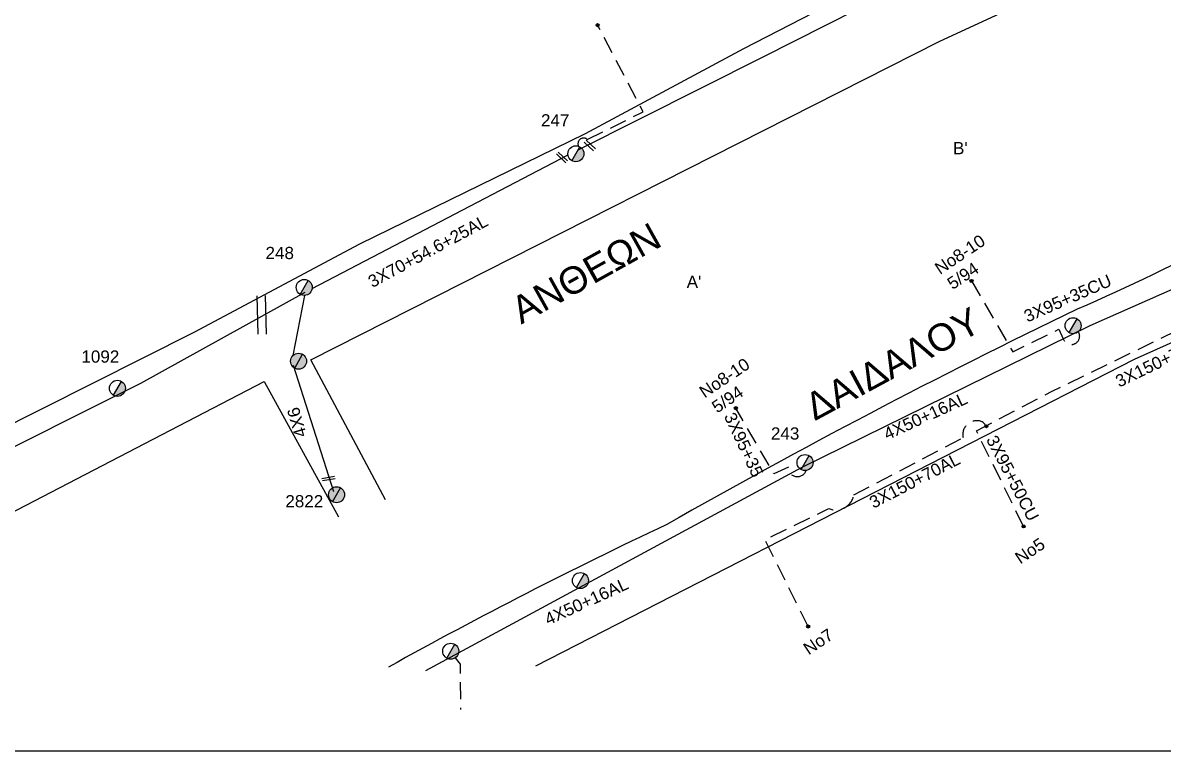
# Model space of a CAD drawing. Header units: millimetres. Extents: x 5010 to 7184, y -101 to 935.
# Drawn here: x 6749 to 6917.1, y -89.7 to 17.6 of the extents above; entities that cross this region are included whole.
import ezdxf
from ezdxf.enums import TextEntityAlignment as Align

# ---------------------------------------------------------------- set-up
doc = ezdxf.new("R2010")
doc.units = ezdxf.units.MM
doc.linetypes.add('DASHED', pattern=[19.05, 12.7, -6.35])
for name, color, linetype in [('Γέφυρες Εναερίου Δικτύου', 7, 'Continuous'), ('Γυμνά εναέρια ΧΤ και ΦΟΠ (3Φ)   4x50+16AL', 7, 'Continuous'), ('Επιγραφές - Σχήματα', 7, 'Continuous'), ('Καλώδια ΧΤ   3x150+70AL', 7, 'DASHED'), ('Καλώδια ΧΤ   3x95+35CU', 7, 'DASHED'), ('Καλώδια ΧΤ   3x95+50CU', 7, 'DASHED'), ('Μηχανική τομή', 7, 'Continuous'), ('Στύλος Ξύλινος', 7, 'Continuous'), ('Στύλος Ξύλινος @ 1', 7, 'Continuous'), ('Στύλος ΦΜ', 7, 'Continuous'), ('Στύλος ΦΜ @ 1', 7, 'Continuous'), ('Συνδέσεις', 7, 'Continuous'), ('Συνεστραμμένα ΧΤ   3x70+54.6+25AL', 7, 'SYN_LINE'), ('Τομή', 7, 'Continuous'), ('Υπόβαθρο ΔΕΗ', 7, 'Continuous')]:
    doc.layers.add(name, color=color, linetype=linetype)
doc.styles.get("Standard").update_dxf_attribs({"font": 'arial.ttf'})
doc.linetypes.add('SYN_LINE', pattern='A,0.5,-0.0001,["/\\/\\/\\/",Standard,S=0.1,R=0,X=0,Y=-0.05],-0.25', length=0.7501)

# ---------------------------------------------------------------- blocks, each defined once
blk = doc.blocks.new('ΥΠΑΡΧΩΝ ΤΣΙΜΕΝΤΕΝΙΟΣ ΣΤΥΛΟΣ')
at = {"layer": 'Στύλος ΦΜ'}
blk.add_hatch(color=256, dxfattribs=at).paths.add_polyline_path([(-1.29, -2.28, 0.574793), (2.62, 0, 0.268822), (1.3, 2.27)])
blk.add_line((-1.29, -2.28), (1.3, 2.27), dxfattribs=at)
blk.add_circle((0, 0), 2.62, dxfattribs=at)
at = {"layer": 'Στύλος ΦΜ', "flags": 4}
for tag, p in [('ΑΡΙΘΜΟΣ', (-4.68, 8.05)), ('ΤΥΠΟΣ', (-4.91, 3.03))]:
    blk.add_attdef(tag, p, '', height=4, dxfattribs=at)
blk = doc.blocks.new('ΤΟΜΗ')
at = {"layer": 'Τομή', "ltscale": 40}
for p, q in [((-5.68, 0), (5.68, 0)), ((5.68, -2.33), (-5.68, -2.33))]:
    blk.add_line(p, q, dxfattribs=at)
blk = doc.blocks.new('ΥΠΑΡΧΩΝ ΞΥΛΙΝΟΣ ΣΤΥΛΟΣ')
at = {"layer": 'Στύλος Ξύλινος'}
h = blk.add_hatch(color=7, dxfattribs=at)
h.paths.add_polyline_path([(-2.62, 0, 0.270008), (-1.29, -2.28), (1.3, 2.27, 0.576266)])
h.paths.add_polyline_path([(-1.29, -2.28, 0.574793), (2.62, 0, 0.268822), (1.3, 2.27)])
at = {"layer": 'Στύλος Ξύλινος', "color": 7}
blk.add_line((-1.29, -2.28), (1.3, 2.27), dxfattribs=at)
blk.add_circle((0, 0), 2.62, dxfattribs=at)
at = {"layer": 'Στύλος Ξύλινος', "flags": 4}
for tag, p in [('ΑΡΙΘΜΟΣ', (-4.91, 8.6)), ('ΤΥΠΟΣ', (-4.85, 3.39))]:
    blk.add_attdef(tag, p, '', height=4, dxfattribs=at)
blk = doc.blocks.new('ΜΗΧΑΝΙΚΗ ΤΟΜΗ')
at = {"layer": 'Μηχανική τομή', "ltscale": 40}
for p, q in [((-1.89, 0.78), (1.89, 0.78)), ((1.89, 0), (-1.89, 0))]:
    blk.add_line(p, q, dxfattribs=at)
blk = doc.blocks.new('_ΣΥΝΔΕΣΗ')
at = {"layer": 'Συνδέσεις', "linetype": 'SYN_LINE', "ltscale": 40}
blk.add_hatch(color=256, dxfattribs=at).paths.add_polyline_path([(0.5, -0.01, 1), (-0.5, -0.01, 1)])
at = {"layer": 'Συνδέσεις'}
blk.add_circle((0, -0.01), 0.5, dxfattribs=at)

msp = doc.modelspace()

# ---------------------------------------------------------------- linework, layer by layer
at = {"layer": 'Γέφυρες Εναερίου Δικτύου', "color": 151, "linetype": 'DASHED', "ltscale": 0.2, "flags": 128}
msp.add_lwpolyline([(6832.19, 0.38), (6840.45, 4.45), (6833.71, 17.21)], dxfattribs=at)
at = {"layer": 'Γέφυρες Εναερίου Δικτύου', "color": 151, "linetype": 'SYN_LINE', "ltscale": 20, "flags": 128}
msp.add_lwpolyline([(6794.84, -51.54), (6788.9, -32.92)], dxfattribs=at)
at = {"layer": 'Γέφυρες Εναερίου Δικτύου', "color": 2, "linetype": 'DASHED', "ltscale": 0.2}
msp.add_arc((6831.65, -0.25), 0.83, 49.4451, 205.7375, dxfattribs=at)
at = {"layer": 'Γυμνά εναέρια ΧΤ και ΦΟΠ (3Φ)   4x50+16AL', "color": 30, "flags": 128}
msp.add_lwpolyline([(6946.35, -5.96), (6946.35, -5.96), (6918.94, -21.49), (6906.26, -27.07), (6863.83, -47.96), (6808.38, -77.91)], dxfattribs=at)
at = {"layer": 'Γυμνά εναέρια ΧΤ και ΦΟΠ (3Φ)   4x50+16AL', "color": 30, "linetype": 'DASHED', "ltscale": 0.2, "flags": 128}
msp.add_lwpolyline([(6812.71, -75.99), (6813.45, -76.93), (6813.52, -83.6)], dxfattribs=at)
at = {"layer": 'Επιγραφές - Σχήματα'}
msp.add_lwpolyline([(5045.81, 913.83), (7035.6, 913.83), (7035.6, -89.73), (5045.81, -89.73)], close=True, dxfattribs=at)
at = {"layer": 'Καλώδια ΧΤ   3x150+70AL', "color": 2, "linetype": 'DASHED', "ltscale": 0.2}
msp.add_line((6871.48, -51.95), (6887.58, -43.54), dxfattribs=at)
at = {"layer": 'Καλώδια ΧΤ   3x150+70AL', "color": 2, "linetype": 'DASHED', "ltscale": 0.2, "flags": 128}
for points in [[(6889.53, -42.54), (6900.68, -36.72), (6932.55, -21.18, -0.461178), (6936.34, -18.79), (6959.27, -4.69)], [(6864.74, -71.36), (6858.39, -58.58), (6867.8, -54, 0.479863), (6871.48, -51.95)]]:
    msp.add_lwpolyline(points, format="xyb", dxfattribs=at)
at = {"layer": 'Καλώδια ΧΤ   3x95+35CU', "color": 30, "ltscale": 0.2, "flags": 128}
for points in [[(6888.81, -20.46), (6894.88, -30.91), (6901.69, -27.57), (6902.33, -29, 1.119846), (6904.55, -27.91, 2.949145)], [(6864.41, -48.38, -0.906312), (6861.84, -47.9), (6859.7, -48.88), (6854.07, -39.2)]]:
    msp.add_lwpolyline(points, format="xyb", dxfattribs=at)
at = {"layer": 'Καλώδια ΧΤ   3x95+50CU', "color": 2, "linetype": 'DASHED', "ltscale": 0.2, "flags": 128}
msp.add_lwpolyline([(6890.81, -41.96), (6891.01, -41.87), (6890.52, -41.29, 0.64681), (6887.58, -43.54)], format="xyb", dxfattribs=at)
msp.add_lwpolyline([(6896.48, -56.62), (6889.53, -42.54)], dxfattribs=at)
at = {"layer": 'Συνεστραμμένα ΧΤ   3x70+54.6+25AL', "color": 151, "linetype": 'SYN_LINE', "ltscale": 20, "flags": 128}
for points in [[(6830.85, -1.13), (6858.09, 12.56), (6890.65, 29.05), (6931.15, 49.1)], [(6791.65, -21.59), (6829.37, -1.88)]]:
    msp.add_lwpolyline(points, dxfattribs=at)
at = {"layer": 'Συνεστραμμένα ΧΤ   3x70+54.6+25AL', "color": 62, "linetype": 'SYN_LINE', "ltscale": 20, "flags": 128}
msp.add_lwpolyline([(6714.09, -61.68), (6766.43, -35.5), (6790.65, -22.11)], dxfattribs=at)
at = {"layer": 'Συνεστραμμένα ΧΤ   3x70+54.6+25AL', "color": 151, "linetype": 'SYN_LINE', "ltscale": 10, "flags": 128}
msp.add_lwpolyline([(6788.84, -31.44), (6790.57, -22.59)], dxfattribs=at)
at = {"layer": 'Υπόβαθρο ΔΕΗ', "flags": 128}
for points in [[(6644.45, -13.49), (6689.02, -72.9), (6721.54, -55.13), (6744.45, -42.98), (6774.28, -28.01), (6798.66, -14.98), (6831.92, 1.24), (6855.27, 13.77), (6901.47, 37.59), (6933.95, 53.25), (6915.24, 75.31), (6873.55, 123.66), (6809.19, 85.65), (6750.31, 50.63), (6691.94, 14.72), (6644.45, -13.49)], [(6644.45, -13.49), (6689.02, -72.9), (6721.54, -55.13), (6744.45, -42.98), (6774.28, -28.01), (6798.66, -14.98), (6831.92, 1.24), (6855.27, 13.77), (6901.47, 37.59), (6933.95, 53.25), (6915.24, 75.31), (6873.55, 123.66), (6809.19, 85.65), (6750.31, 50.63), (6691.94, 14.72), (6644.45, -13.49)], [(6824.6, -77.18), (6912.85, -31.97), (6923.66, -27.12), (6972.47, 2.14), (6999.79, -38.73), (6962.04, -78.09)], [(6824.6, -77.18), (6912.85, -31.97), (6923.66, -27.12), (6972.47, 2.14), (6999.79, -38.73), (6962.04, -78.09)], [(6700.89, -88.73), (6695.51, -81.55), (6784.57, -35.25), (6795.54, -55.2)], [(6784.57, -35.25), (6784.57, -35.25), (6795.54, -55.2)]]:
    msp.add_lwpolyline(points, dxfattribs=at)
msp.add_lwpolyline([(6802.45, -52.69), (6791.48, -32.06), (6884.13, 14.87), (6912.78, 28.13), (6940.34, 42.46), (6966.63, 10.37), (6947.36, -1.11, -0.047936), (6904.4, -24.62, 0.017023), (6843.9, -56.34, 0.017142), (6802.91, -77.35, 4.217945)], format="xyb", dxfattribs=at)
msp.add_lwpolyline([(6802.45, -52.69), (6791.48, -32.06), (6884.13, 14.87), (6912.78, 28.13), (6940.34, 42.46), (6966.63, 10.37), (6947.36, -1.11, -0.047936), (6904.4, -24.62, 0.017023), (6843.9, -56.34, 0.017142), (6802.91, -77.35, 4.217945)], format="xyb", dxfattribs=at)

# ---------------------------------------------------------------- block references
at = {"layer": 'Μηχανική τομή'}
for p, xscale, yscale, zscale, rotation in [((6832.7, -0.38), 0.5000000000000114, 0.5000000000000114, 0.5000000000000114, 137.1612717127414), ((6828.6, -2.11), 0.5000000000000114, 0.5000000000000114, 0.5000000000000114, 137.1612717127414), ((6794.03, -49.39), 0.4999999999998689, 0.4999999999998689, 0.4999999999998689, 189.2785770782142)]:
    msp.add_blockref('ΜΗΧΑΝΙΚΗ ΤΟΜΗ', p, dxfattribs=dict(at, xscale=xscale, yscale=yscale, zscale=zscale, rotation=rotation))
at = {"layer": 'Στύλος Ξύλινος @ 1', "ltscale": 40, "xscale": 0.4499999999998181, "yscale": 0.4499999999998181, "zscale": 0.4499999999998181}
msp.add_blockref('ΥΠΑΡΧΩΝ ΞΥΛΙΝΟΣ ΣΤΥΛΟΣ', (6789.66, -32.28), dxfattribs=at)
at = {"layer": 'Στύλος Ξύλινος @ 1', "ltscale": 40}
ref = msp.add_blockref('ΥΠΑΡΧΩΝ ΞΥΛΙΝΟΣ ΣΤΥΛΟΣ', (6795.25, -51.95), dxfattribs=dict(at, xscale=0.4499999999998181, yscale=0.4499999999998181, zscale=0.4499999999998181))
ref.add_attrib('ΑΡΙΘΜΟΣ', '2822', (6787.7, -53.81), dxfattribs={"layer": 'Στύλος Ξύλινος', "height": 1.8, "flags": 4})
at = {"layer": 'Στύλος ΦΜ @ 1', "ltscale": 40}
ref = msp.add_blockref('ΥΠΑΡΧΩΝ ΤΣΙΜΕΝΤΕΝΙΟΣ ΣΤΥΛΟΣ', (6830.51, -1.72), dxfattribs=dict(at, xscale=0.4499999999998181, yscale=0.4499999999998181, zscale=0.4499999999998181))
ref.add_attrib('ΤΥΠΟΣ', '247', (6825.37, 2.3), dxfattribs={"layer": 'Στύλος ΦΜ', "height": 1.8, "flags": 4})
ref = msp.add_blockref('ΥΠΑΡΧΩΝ ΤΣΙΜΕΝΤΕΝΙΟΣ ΣΤΥΛΟΣ', (6830.51, -1.72), dxfattribs=dict(at, xscale=0.4499999999998181, yscale=0.4499999999998181, zscale=0.4499999999998181))
ref.add_attrib('ΤΥΠΟΣ', '247', (6825.37, 2.3), dxfattribs={"layer": 'Στύλος ΦΜ', "height": 1.8, "flags": 4})
ref = msp.add_blockref('ΥΠΑΡΧΩΝ ΤΣΙΜΕΝΤΕΝΙΟΣ ΣΤΥΛΟΣ', (6790.49, -21.41), dxfattribs=dict(at, xscale=0.4499999999998181, yscale=0.4499999999998181, zscale=0.4499999999998181))
ref.add_attrib('ΤΥΠΟΣ', '248', (6784.78, -17.24), dxfattribs={"layer": 'Στύλος ΦΜ', "height": 1.8, "flags": 4})
ref = msp.add_blockref('ΥΠΑΡΧΩΝ ΤΣΙΜΕΝΤΕΝΙΟΣ ΣΤΥΛΟΣ', (6790.49, -21.41), dxfattribs=dict(at, xscale=0.4499999999998181, yscale=0.4499999999998181, zscale=0.4499999999998181))
ref.add_attrib('ΤΥΠΟΣ', '248', (6784.78, -17.24), dxfattribs={"layer": 'Στύλος ΦΜ', "height": 1.8, "flags": 4})
at = {"layer": 'Στύλος ΦΜ @ 1', "ltscale": 40, "xscale": 0.4499999999998181, "yscale": 0.4499999999998181, "zscale": 0.4499999999998181}
for p in [(6903.78, -27.05), (6903.78, -27.05), (6831.18, -64.6), (6831.18, -64.6), (6812.07, -75), (6812.07, -75)]:
    msp.add_blockref('ΥΠΑΡΧΩΝ ΤΣΙΜΕΝΤΕΝΙΟΣ ΣΤΥΛΟΣ', p, dxfattribs=at)
at = {"layer": 'Στύλος ΦΜ @ 1', "ltscale": 40}
ref = msp.add_blockref('ΥΠΑΡΧΩΝ ΤΣΙΜΕΝΤΕΝΙΟΣ ΣΤΥΛΟΣ', (6762.96, -36.28), dxfattribs=dict(at, xscale=0.4499999999998181, yscale=0.4499999999998181, zscale=0.4499999999998181))
ref.add_attrib('ΤΥΠΟΣ', '1092', (6757.65, -32.5), dxfattribs={"layer": 'Στύλος ΦΜ', "height": 1.8, "flags": 4})
ref = msp.add_blockref('ΥΠΑΡΧΩΝ ΤΣΙΜΕΝΤΕΝΙΟΣ ΣΤΥΛΟΣ', (6762.96, -36.28), dxfattribs=dict(at, xscale=0.4499999999998181, yscale=0.4499999999998181, zscale=0.4499999999998181))
ref.add_attrib('ΤΥΠΟΣ', '1092', (6757.65, -32.5), dxfattribs={"layer": 'Στύλος ΦΜ', "height": 1.8, "flags": 4})
ref = msp.add_blockref('ΥΠΑΡΧΩΝ ΤΣΙΜΕΝΤΕΝΙΟΣ ΣΤΥΛΟΣ', (6864.28, -47.21), dxfattribs=dict(at, xscale=0.4499999999998181, yscale=0.4499999999998181, zscale=0.4499999999998181))
ref.add_attrib('ΤΥΠΟΣ', '243', (6859.25, -43.83), dxfattribs={"layer": 'Στύλος ΦΜ', "height": 1.8, "flags": 4})
ref = msp.add_blockref('ΥΠΑΡΧΩΝ ΤΣΙΜΕΝΤΕΝΙΟΣ ΣΤΥΛΟΣ', (6864.28, -47.21), dxfattribs=dict(at, xscale=0.4499999999998181, yscale=0.4499999999998181, zscale=0.4499999999998181))
ref.add_attrib('ΤΥΠΟΣ', '243', (6859.25, -43.83), dxfattribs={"layer": 'Στύλος ΦΜ', "height": 1.8, "flags": 4})
at = {"layer": 'Συνδέσεις', "xscale": 0.4500000000000455, "yscale": 0.4500000000000455, "zscale": 0.4500000000000455}
for p in [(6833.71, 17.22), (6888.81, -20.46), (6854.08, -39.2), (6891.01, -41.86), (6896.48, -56.61), (6864.74, -71.36)]:
    msp.add_blockref('_ΣΥΝΔΕΣΗ', p, dxfattribs=at)
at = {"layer": 'Τομή', "xscale": 0.49999999999998, "yscale": 0.49999999999998, "zscale": 0.49999999999998, "rotation": 91.50876526330106}
msp.add_blockref('ΤΟΜΗ', (6783.62, -25.47), dxfattribs=at)
msp.add_blockref('ΤΟΜΗ', (6783.62, -25.47), dxfattribs=at)

# ---------------------------------------------------------------- texts
at = {"layer": 'Γέφυρες Εναερίου Δικτύου', "linetype": 'DASHED', "ltscale": 0.2, "insert": (6789.17, -43.7), "char_height": 1.8, "width": 10.8079, "attachment_point": 1, "rotation": 106.2225}
msp.add_mtext('4Χ6', dxfattribs=at)
at = {"layer": 'Γυμνά εναέρια ΧΤ και ΦΟΠ (3Φ)   4x50+16AL'}
for p in [(6882.02, -40.36), (6832.06, -67.66)]:
    msp.add_text('4X50+16AL', height=1.8, rotation=24.5845, dxfattribs=at).set_placement(p, align=Align.MIDDLE)
at = {"layer": 'Επιγραφές - Σχήματα', "color": 1, "linetype": 'Continuous', "ltscale": 0.2, "char_height": 1.8, "width": 4.4034, "attachment_point": 1}
for s, insert in [("Β'", (6886.09, 0)), ("Α'", (6846.84, -19.69))]:
    msp.add_mtext(s, dxfattribs=dict(at, insert=insert))
at = {"layer": 'Επιγραφές - Σχήματα', "linetype": 'DASHED', "ltscale": 0.2, "attachment_point": 1}
for s, insert, char_height, width, rotation in [('ΑΝΘΕΩΝ', (6820.51, -23.41), 4, 48.5909, 29.1388), ('Νο8-10', (6883.17, -18.1), 1.8, 10.8079, 33.8175), ('5/94', (6885.01, -20.32), 1.8, 10.8079, 33.8175), ('ΔΑΙΔΑΛΟΥ', (6863.8, -37.62), 4, 48.5909, 28.4289), ('Νο8-10', (6848.48, -36.29), 1.8, 10.8079, 33.8175), ('5/94', (6850.32, -38.51), 1.8, 10.8079, 33.8175), ('Νο5', (6895, -60.75), 1.8, 10.8079, 33.8175), ('Νο7', (6863.81, -74.13), 1.8, 10.8079, 33.8175)]:
    msp.add_mtext(s, dxfattribs=dict(at, insert=insert, char_height=char_height, width=width, rotation=rotation))
at = {"layer": 'Καλώδια ΧΤ   3x150+70AL', "ltscale": 0.2}
for rotation, p in [(25.5942, (6916.77, -32.21)), (27.4174, (6880.43, -49.87))]:
    msp.add_text('3X150+70AL', height=1.8, rotation=rotation, dxfattribs=at).set_placement(p, align=Align.MIDDLE)
at = {"layer": 'Καλώδια ΧΤ   3x95+35CU', "ltscale": 0.2}
for s, rotation, p in [('3X95+35CU', 23.6431, (6902.98, -23.01)), ('3X95+35', 295.1358, (6855.26, -44.58))]:
    msp.add_text(s, height=1.8, rotation=rotation, dxfattribs=at).set_placement(p, align=Align.MIDDLE)
at = {"layer": 'Καλώδια ΧΤ   3x95+50CU', "ltscale": 0.2}
msp.add_text('3X95+50CU', height=1.8, rotation=297.3722, dxfattribs=at).set_placement((6894.88, -49.51), align=Align.MIDDLE)
at = {"layer": 'Συνεστραμμένα ΧΤ   3x70+54.6+25AL', "ltscale": 20}
msp.add_text('3X70+54.6+25AL', height=1.8, rotation=28.3642, dxfattribs=at).set_placement((6808.71, -16.07), align=Align.MIDDLE)

doc.saveas('drawing.dxf')
